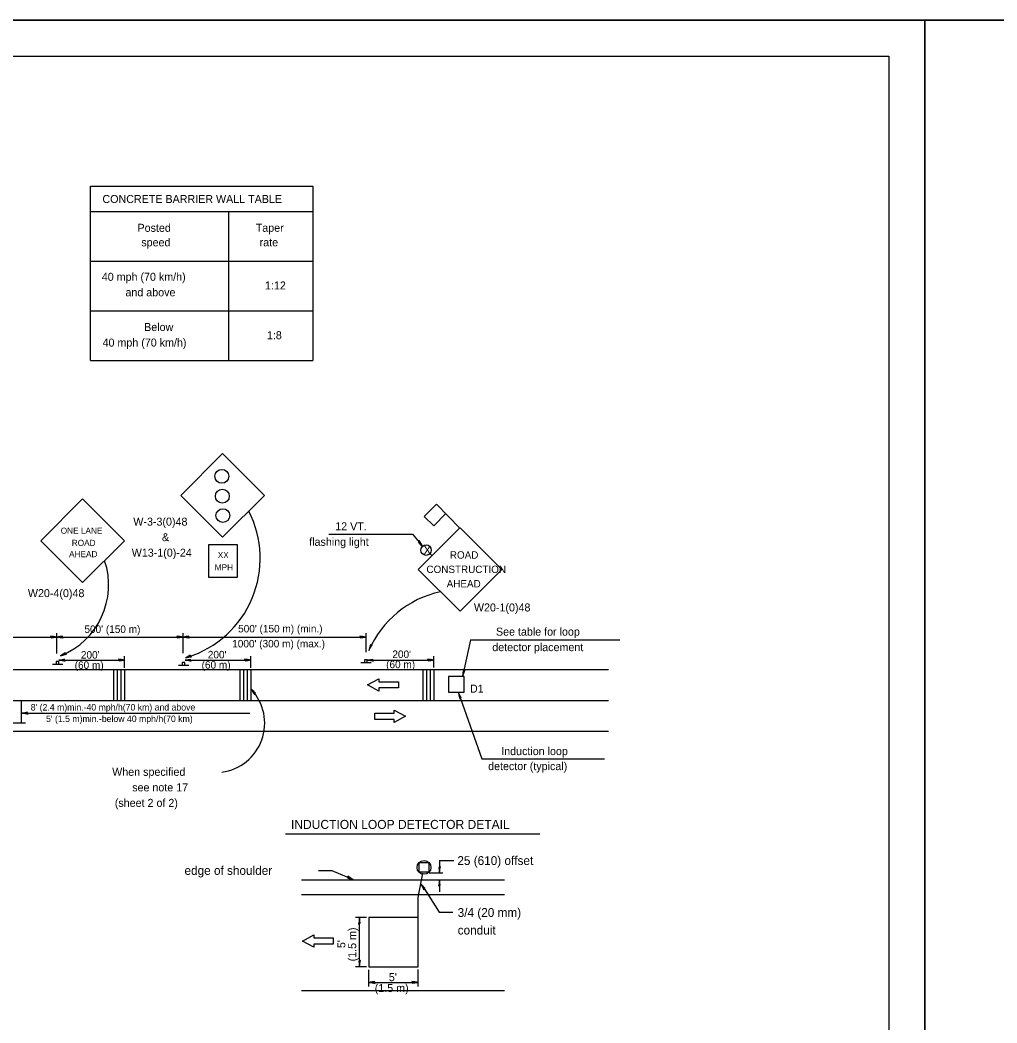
# Model space of a CAD drawing. Extents: x 52832 to 54215, y 64481 to 66497.
# Drawn here: x 53264.1 to 53535.1, y 66219.2 to 66497.3 of the extents above; entities that cross this region are included whole.
import ezdxf

# ---------------------------------------------------------------- set-up
doc = ezdxf.new("R2010")
doc.units = 0
for name, color, linetype in [('Alignment_EX_20 Baseline', 7, 'Continuous'), ('Design_EX_Roadway Dimensions', 7, 'Continuous'), ('Design_EX_Roadway Notes', 7, 'Continuous'), ('Design_PR_EOP', 7, 'Continuous'), ('Level 48', 7, 'Continuous'), ('Sheets_50 Reference Boundary', 7, 'Continuous'), ('Sheets_General Details', 7, 'Continuous'), ('Sheets_Printer Plotting Border', 7, 'Continuous'), ('Signals_PR_Above Ground', 7, 'Continuous'), ('Stage_Construction Traffic Control', 7, 'Continuous'), ('Topo_Advertising Sign', 7, 'Continuous')]:
    doc.layers.add(name, color=color, linetype=linetype)

msp = doc.modelspace()

# ---------------------------------------------------------------- linework, layer by layer
at = {"layer": 'Alignment_EX_20 Baseline'}
for p, q in [((53115.99, 66308.68), (53427.33, 66308.68)), ((53342.2, 66228.23), (53398.5, 66228.23))]:
    msp.add_line(p, q, dxfattribs=at)
at = {"layer": 'Design_EX_Roadway Dimensions'}
for p, q in [((53240.72, 66326.25), (53274.29, 66326.25)), ((53274.29, 66321.68), (53274.29, 66327.36)), ((53274.29, 66326.25), (53309.32, 66326.25)), ((53309.32, 66321.79), (53309.32, 66327.36)), ((53309.32, 66326.25), (53360.07, 66326.25)), ((53360.07, 66322.05), (53360.07, 66327.36)), ((53389.05, 66325.51), (53386.85, 66315.32)), ((53389.05, 66325.51), (53430.51, 66325.51)), ((53274.92, 66319.85), (53293.08, 66319.85)), ((53293.08, 66317.71), (53293.08, 66320.96)), ((53309.88, 66319.85), (53328.1, 66319.85)), ((53328.1, 66317.71), (53328.1, 66320.96)), ((53360.44, 66319.85), (53378.85, 66319.85)), ((53378.85, 66317.76), (53378.85, 66320.96)), ((53385.74, 66310.73), (53392.23, 66292.44)), ((53264.55, 66302.49), (53264.55, 66308.68)), ((53264.55, 66305.16), (53327.81, 66305.16)), ((53216.97, 66302.49), (53265.66, 66302.49)), ((53392.23, 66292.44), (53426.21, 66292.44)), ((53380.43, 66264.27), (53380.43, 66260.85)), ((53380.43, 66264.27), (53384.43, 66264.27)), ((53346.89, 66261.52), (53350.56, 66261.52)), ((53350.56, 66261.52), (53356.47, 66259)), ((53377.54, 66260.85), (53381.4, 66260.85)), ((53375.69, 66257.25), (53380.31, 66249.94)), ((53360.2, 66248.44), (53357.15, 66248.44)), ((53358.26, 66234.77), (53358.26, 66248.44)), ((53380.31, 66249.94), (53384.17, 66249.94)), ((53360.2, 66234.77), (53357.15, 66234.77)), ((53360.85, 66229.38), (53360.85, 66233.96)), ((53374.51, 66229.38), (53374.51, 66234.04)), ((53360.85, 66230.49), (53374.51, 66230.49))]:
    msp.add_line(p, q, dxfattribs=at)
for points in [[(53272.68, 66326.28), (53272.73, 66326.03), (53273.41, 66326.14), (53274.29, 66326.25), (53273.35, 66326.38), (53272.53, 66326.53), (53272.68, 66326.28), (53272.75, 66326.12), (53273.7, 66326.25), (53272.66, 66326.44), (53272.81, 66326.23), (53273.25, 66326.26), (53272.83, 66326.32)], [(53275.91, 66326.23), (53275.86, 66326.47), (53275.17, 66326.37), (53274.29, 66326.25), (53275.23, 66326.12), (53276.06, 66325.98), (53275.91, 66326.23), (53275.84, 66326.39), (53274.88, 66326.25), (53275.93, 66326.07), (53275.77, 66326.27), (53275.33, 66326.24), (53275.76, 66326.18)], [(53307.7, 66326.28), (53307.75, 66326.03), (53308.44, 66326.14), (53309.32, 66326.25), (53308.38, 66326.38), (53307.56, 66326.53), (53307.7, 66326.28), (53307.77, 66326.12), (53308.73, 66326.25), (53307.68, 66326.44), (53307.84, 66326.23), (53308.28, 66326.26), (53307.85, 66326.32)], [(53310.94, 66326.23), (53310.88, 66326.47), (53310.2, 66326.37), (53309.32, 66326.25), (53310.26, 66326.12), (53311.08, 66325.98), (53310.94, 66326.23), (53310.86, 66326.39), (53309.91, 66326.25), (53310.95, 66326.07), (53310.8, 66326.27), (53310.36, 66326.24), (53310.78, 66326.18)], [(53358.45, 66326.28), (53358.51, 66326.03), (53359.19, 66326.14), (53360.07, 66326.25), (53359.13, 66326.38), (53358.31, 66326.53), (53358.45, 66326.28), (53358.52, 66326.12), (53359.48, 66326.25), (53358.43, 66326.44), (53358.59, 66326.23), (53359.03, 66326.26), (53358.61, 66326.32)], [(53276.47, 66319.84), (53276.42, 66320.07), (53275.76, 66319.97), (53274.9, 66319.86), (53275.81, 66319.74), (53276.61, 66319.6), (53276.47, 66319.84), (53276.4, 66319.99), (53275.48, 66319.86), (53276.49, 66319.68), (53276.34, 66319.88), (53275.91, 66319.85), (53276.32, 66319.79)], [(53291.51, 66319.88), (53291.56, 66319.64), (53292.22, 66319.74), (53293.08, 66319.85), (53292.17, 66319.98), (53291.37, 66320.12), (53291.51, 66319.88), (53291.58, 66319.72), (53292.5, 66319.85), (53291.49, 66320.03), (53291.64, 66319.83), (53292.07, 66319.86), (53291.66, 66319.92)], [(53311.45, 66319.83), (53311.39, 66320.06), (53310.73, 66319.96), (53309.88, 66319.85), (53310.79, 66319.73), (53311.58, 66319.59), (53311.45, 66319.83), (53311.38, 66319.99), (53310.45, 66319.85), (53311.46, 66319.68), (53311.31, 66319.87), (53310.89, 66319.85), (53311.3, 66319.78)], [(53326.53, 66319.88), (53326.59, 66319.64), (53327.25, 66319.74), (53328.1, 66319.85), (53327.19, 66319.98), (53326.39, 66320.12), (53326.53, 66319.88), (53326.61, 66319.72), (53327.53, 66319.85), (53326.52, 66320.03), (53326.67, 66319.83), (53327.09, 66319.86), (53326.68, 66319.92)], [(53362.01, 66319.83), (53361.95, 66320.06), (53361.29, 66319.96), (53360.44, 66319.85), (53361.35, 66319.73), (53362.15, 66319.59), (53362.01, 66319.83), (53361.93, 66319.99), (53361.01, 66319.85), (53362.02, 66319.68), (53361.87, 66319.87), (53361.45, 66319.85), (53361.86, 66319.78)], [(53377.29, 66319.88), (53377.34, 66319.64), (53378, 66319.74), (53378.85, 66319.85), (53377.94, 66319.98), (53377.15, 66320.12), (53377.29, 66319.88), (53377.36, 66319.72), (53378.28, 66319.85), (53377.27, 66320.03), (53377.42, 66319.83), (53377.84, 66319.86), (53377.44, 66319.92)], [(53387.22, 66316.9), (53386.97, 66316.9), (53386.93, 66316.2), (53386.85, 66315.32), (53387.18, 66316.21), (53387.49, 66316.99), (53387.22, 66316.9), (53387.05, 66316.86), (53386.98, 66315.9), (53387.38, 66316.88), (53387.15, 66316.77), (53387.08, 66316.34), (53387.23, 66316.74)], [(53329.29, 66310.48), (53329.43, 66310.67), (53328.93, 66311.11), (53328.29, 66311.69), (53328.79, 66310.91), (53329.19, 66310.21), (53329.29, 66310.48), (53329.36, 66310.63), (53328.66, 66311.25), (53329.18, 66310.36), (53329.24, 66310.6), (53328.94, 66310.91), (53329.16, 66310.56)], [(53386.25, 66309.2), (53386.46, 66309.33), (53386.14, 66309.94), (53385.74, 66310.73), (53385.93, 66309.8), (53386.07, 66308.98), (53386.25, 66309.2), (53386.38, 66309.32), (53385.93, 66310.17), (53386.11, 66309.12), (53386.25, 66309.34), (53386.08, 66309.74), (53386.16, 66309.32)], [(53266.17, 66305.14), (53266.12, 66305.38), (53265.43, 66305.27), (53264.55, 66305.16), (53265.49, 66305.03), (53266.32, 66304.89), (53266.17, 66305.14), (53266.1, 66305.3), (53265.15, 66305.16), (53266.19, 66304.98), (53266.03, 66305.18), (53265.6, 66305.15), (53266.02, 66305.09)], [(53380.45, 66262.42), (53380.22, 66262.37), (53380.32, 66261.71), (53380.43, 66260.85), (53380.56, 66261.76), (53380.69, 66262.56), (53380.45, 66262.42), (53380.3, 66262.35), (53380.43, 66261.43), (53380.61, 66262.43), (53380.41, 66262.29), (53380.44, 66261.86), (53380.5, 66262.27)], [(53355.04, 66259.64), (53355, 66259.4), (53355.65, 66259.24), (53356.47, 66259), (53355.69, 66259.47), (53355.01, 66259.91), (53355.04, 66259.64), (53355.04, 66259.47), (53355.95, 66259.23), (53355.09, 66259.79), (53355.15, 66259.54), (53355.55, 66259.4), (53355.2, 66259.62)], [(53380.41, 66257.39), (53380.64, 66257.44), (53380.54, 66258.1), (53380.43, 66258.96), (53380.31, 66258.05), (53380.17, 66257.25), (53380.41, 66257.39), (53380.56, 66257.46), (53380.43, 66258.38), (53380.25, 66257.37), (53380.45, 66257.52), (53380.42, 66257.95), (53380.36, 66257.54)], [(53376.19, 66256.4), (53376.36, 66256.57), (53375.92, 66257.07), (53375.37, 66257.74), (53375.75, 66256.9), (53376.06, 66256.15), (53376.19, 66256.4), (53376.28, 66256.54), (53375.68, 66257.25), (53376.07, 66256.3), (53376.16, 66256.53), (53375.91, 66256.88), (53376.07, 66256.5)], [(53358.24, 66246.82), (53358.48, 66246.87), (53358.37, 66247.56), (53358.26, 66248.44), (53358.13, 66247.5), (53357.99, 66246.67), (53358.24, 66246.82), (53358.4, 66246.89), (53358.26, 66247.85), (53358.08, 66246.8), (53358.28, 66246.96), (53358.25, 66247.39), (53358.19, 66246.97)], [(53358.28, 66236.39), (53358.04, 66236.34), (53358.14, 66235.65), (53358.26, 66234.77), (53358.39, 66235.71), (53358.53, 66236.54), (53358.28, 66236.39), (53358.12, 66236.32), (53358.26, 66235.37), (53358.44, 66236.41), (53358.24, 66236.26), (53358.26, 66235.82), (53358.33, 66236.24)], [(53362.47, 66230.47), (53362.42, 66230.71), (53361.73, 66230.61), (53360.85, 66230.49), (53361.79, 66230.36), (53362.61, 66230.22), (53362.47, 66230.47), (53362.4, 66230.63), (53361.44, 66230.49), (53362.49, 66230.31), (53362.33, 66230.51), (53361.9, 66230.49), (53362.32, 66230.42)], [(53372.9, 66230.52), (53372.95, 66230.27), (53373.64, 66230.38), (53374.51, 66230.49), (53373.58, 66230.62), (53372.75, 66230.77), (53372.9, 66230.52), (53372.97, 66230.36), (53373.92, 66230.49), (53372.88, 66230.68), (53373.03, 66230.47), (53373.47, 66230.5), (53373.05, 66230.56)]]:
    msp.add_lwpolyline(points, dxfattribs=at)
msp.add_arc((53318.25, 66302.35), 13.71, 277.5266, 42.8976, dxfattribs=at)
at = {"layer": 'Design_EX_Roadway Notes'}
msp.add_line((53380.43, 66258.96), (53380.43, 66255.63), dxfattribs=at)
at = {"layer": 'Design_PR_EOP'}
for p, q in [((52931.04, 66317.21), (53427.33, 66317.21)), ((52931.04, 66300.14), (53427.33, 66300.14)), ((53342.2, 66258.96), (53398.5, 66258.96)), ((53342.2, 66254.86), (53398.5, 66254.86))]:
    msp.add_line(p, q, dxfattribs=at)
at = {"layer": 'Level 48'}
for points in [[(52835.06, 66497.33), (53515.06, 66497.33), (53515.06, 66057.33), (52835.06, 66057.33)], [(53515.06, 66497.33), (54195.06, 66497.33), (54195.06, 66057.33), (53515.06, 66057.33)]]:
    msp.add_lwpolyline(points, close=True, dxfattribs=at)
at = {"layer": 'Sheets_50 Reference Boundary'}
msp.add_lwpolyline([(52875.06, 66487.33), (53505.06, 66487.33), (53505.06, 66087.33), (52875.06, 66087.33)], close=True, dxfattribs=at)
at = {"layer": 'Sheets_General Details'}
for p, q in [((53515.06, 66497.33), (52835.06, 66497.33)), ((53515.06, 66057.33), (53515.06, 66497.33)), ((53515.06, 66497.33), (53515.06, 66057.33)), ((54195.06, 66497.33), (53515.06, 66497.33)), ((53283.63, 66402.91), (53283.63, 66451.28)), ((53283.63, 66451.28), (53345.27, 66451.28)), ((53345.27, 66451.28), (53345.27, 66402.91)), ((53283.63, 66444.27), (53345.27, 66444.27)), ((53321.97, 66402.91), (53321.97, 66444.27)), ((53283.63, 66430.48), (53345.27, 66430.48)), ((53283.63, 66416.7), (53345.27, 66416.7)), ((53283.63, 66402.91), (53345.27, 66402.91)), ((53337.77, 66271.66), (53408.31, 66271.66))]:
    msp.add_line(p, q, dxfattribs=at)
msp.add_lwpolyline([(52875.06, 66487.33), (53505.06, 66487.33), (53505.06, 66067.33), (52875.06, 66067.33)], close=True, dxfattribs=at)
at = {"layer": 'Sheets_Printer Plotting Border'}
for points in [[(52835.06, 66057.33), (53515.06, 66057.33), (53515.06, 66497.33), (52835.06, 66497.33)], [(53515.06, 66057.33), (54195.06, 66057.33), (54195.06, 66497.33), (53515.06, 66497.33)]]:
    msp.add_lwpolyline(points, close=True, dxfattribs=at)
at = {"layer": 'Signals_PR_Above Ground'}
msp.add_lwpolyline([(53374.8, 66263.72), (53377.5, 66263.72), (53377.5, 66261.01), (53374.8, 66261.01)], close=True, dxfattribs=at)
msp.add_circle((53376.15, 66262.37), 1.91, dxfattribs=at)
at = {"layer": 'Stage_Construction Traffic Control'}
for p, q in [((53349.75, 66354.77), (53373, 66354.77)), ((53373, 66354.77), (53375.75, 66351.44)), ((53377.84, 66349.34), (53378.35, 66348.83)), ((53290, 66317.21), (53290, 66308.68)), ((53291.03, 66317.21), (53291.03, 66308.68)), ((53292.05, 66317.21), (53292.05, 66308.68)), ((53293.08, 66317.21), (53293.08, 66308.68)), ((53325.03, 66317.21), (53325.03, 66308.68)), ((53326.05, 66317.21), (53326.05, 66308.68)), ((53327.08, 66317.21), (53327.08, 66308.68)), ((53328.1, 66317.21), (53328.1, 66308.68)), ((53375.78, 66317.21), (53375.78, 66308.68)), ((53376.81, 66317.21), (53376.81, 66308.68)), ((53377.83, 66317.21), (53377.83, 66308.68)), ((53378.85, 66317.21), (53378.85, 66308.68)), ((53374.51, 66253.99), (53375.85, 66260.79)), ((53374.51, 66248.44), (53374.51, 66253.99))]:
    msp.add_line(p, q, dxfattribs=at)
for points in [[(53308.69, 66365.53), (53320.28, 66377.13), (53331.87, 66365.53), (53320.28, 66353.94)], [(53269.86, 66352.95), (53281.46, 66364.54), (53293.05, 66352.95), (53281.46, 66341.36)], [(53324.36, 66351.93), (53324.36, 66342.8), (53316.46, 66342.8), (53316.46, 66351.93)], [(53369.05, 66312.12), (53363.65, 66312.12), (53363.65, 66311.27), (53360.52, 66312.98), (53363.65, 66314.68), (53363.65, 66313.83), (53369.05, 66313.83)], [(53382.91, 66310.92), (53387.28, 66310.92), (53387.28, 66315.29), (53382.91, 66315.29)], [(53362.47, 66305.13), (53367.87, 66305.13), (53367.87, 66305.98), (53371, 66304.28), (53367.87, 66302.57), (53367.87, 66303.42), (53362.47, 66303.42)], [(53360.85, 66248.44), (53360.85, 66234.77), (53374.51, 66234.77), (53374.51, 66248.44)], [(53350.95, 66241.1), (53345.55, 66241.1), (53345.55, 66240.24), (53342.42, 66241.95), (53345.55, 66243.66), (53345.55, 66242.81), (53350.95, 66242.81)]]:
    msp.add_lwpolyline(points, close=True, dxfattribs=at)
for points in [[(53382.25, 66360.46), (53378.89, 66357.06), (53376.23, 66359.71), (53379.61, 66363.09), (53386.08, 66356.47)], [(53386.01, 66356.46), (53374.51, 66345), (53386.14, 66333.44), (53397.7, 66345), (53386.15, 66356.54)], [(53374.74, 66352.7), (53374.59, 66352.5), (53375.11, 66352.04), (53375.75, 66351.44), (53375.26, 66352.24), (53374.84, 66352.97), (53374.74, 66352.7), (53374.66, 66352.54), (53375.38, 66351.89), (53374.86, 66352.82), (53374.79, 66352.57), (53375.1, 66352.24), (53374.88, 66352.61)], [(53361.52, 66324.02), (53361.28, 66324.07), (53361.1, 66323.4), (53360.85, 66322.55), (53361.35, 66323.36), (53361.81, 66324.05), (53361.52, 66324.02), (53361.35, 66324.02), (53361.09, 66323.09), (53361.68, 66323.97), (53361.43, 66323.91), (53361.28, 66323.5), (53361.5, 66323.86)], [(53276.79, 66321.7), (53276.65, 66321.89), (53276.09, 66321.52), (53275.36, 66321.07), (53276.24, 66321.33), (53277.02, 66321.54), (53276.79, 66321.7), (53276.67, 66321.81), (53275.88, 66321.3), (53276.88, 66321.56), (53276.65, 66321.68), (53276.28, 66321.48), (53276.68, 66321.59)], [(53311.46, 66320.98), (53311.33, 66321.18), (53310.74, 66320.86), (53309.98, 66320.46), (53310.88, 66320.66), (53311.67, 66320.8), (53311.46, 66320.98), (53311.34, 66321.1), (53310.52, 66320.66), (53311.53, 66320.84), (53311.32, 66320.98), (53310.93, 66320.8), (53311.33, 66320.88)]]:
    msp.add_lwpolyline(points, dxfattribs=at)
for centre, radius in [((53320.09, 66370.81), 1.92), ((53320.21, 66365.32), 1.92), ((53320.37, 66359.92), 1.92), ((53376.73, 66350.34), 1.45)]:
    msp.add_circle(centre, radius, dxfattribs=at)
for centre, radius, start, end in [((53302.04, 66348.07), 28.68, 287.4055, 27.1245), ((53267.58, 66340.68), 21.1, 291.6461, 18.6298), ((53386.66, 66311.26), 28.17, 102.1871, 156.3696)]:
    msp.add_arc(centre, radius, start, end, dxfattribs=at)
at = {"layer": 'Topo_Advertising Sign'}
for p, q in [((53273.11, 66318.73), (53275.95, 66318.73)), ((53308.06, 66318.48), (53310.91, 66318.48)), ((53358.65, 66319.22), (53361.49, 66319.22))]:
    msp.add_line(p, q, dxfattribs=at)
for points in [[(53359.66, 66319.93), (53359.66, 66319.22), (53360.37, 66319.22), (53360.37, 66319.93)], [(53274.12, 66319.44), (53274.12, 66318.73), (53274.84, 66318.73), (53274.84, 66319.44)], [(53309.08, 66319.2), (53309.08, 66318.48), (53309.79, 66318.48), (53309.79, 66319.2)]]:
    msp.add_lwpolyline(points, close=True, dxfattribs=at)

# ---------------------------------------------------------------- texts
at = {"layer": 'Design_EX_Roadway Dimensions'}
for s, height, p in [("500' (150 m)", 2.081, (53281.96, 66327.38)), ("500' (150 m) (min.)", 2.081, (53324.59, 66327.53)), ('See table for loop', 2.2197, (53396.11, 66326.63)), ("1000' (300 m) (max.)", 2.081, (53322.95, 66323.37)), ('detector placement', 2.2197, (53395.09, 66322.33)), ("200'", 2.081, (53280.98, 66320.26)), ("200'", 2.081, (53316.18, 66320.33)), ("200'", 2.081, (53367.37, 66320.43)), ('(60 m)', 2.081, (53279.26, 66317.42)), ('(60 m)', 2.081, (53314.46, 66317.49)), ('(60 m)', 2.081, (53365.65, 66317.6)), ("8' (2.4 m)min.-40 mph/h(70 km) and above", 1.8035, (53267.07, 66305.87)), ("5' (1.5 m)min.-below 40 mph/h(70 km)", 1.8035, (53271.32, 66302.68)), ('Induction loop', 2.2197, (53397.57, 66293.5)), ('When specified', 2.2197, (53289.66, 66287.76)), ('detector (typical)', 2.2197, (53393.94, 66289.34)), ('see note 17', 2.2197, (53295.21, 66283.45)), ('(sheet 2 of 2)', 2.2197, (53290.39, 66279.15)), ('25 (610) offset', 2.4416, (53385.4, 66263.04)), ('edge of shoulder', 2.4416, (53309.72, 66260.3)), ('3/4 (20 mm)', 2.4416, (53385.49, 66248.64)), ('conduit', 2.442, (53385.49, 66243.75)), (" 5'", 2.22, (53365.57, 66230.82)), ('(1.5 m)', 2.22, (53362.49, 66227.8))]:
    msp.add_text(s, height=height, dxfattribs=at).set_placement(p)
for s, p in [('(1.5 m)', (53357.35, 66236.31)), ("  5'", (53354.33, 66238.34))]:
    msp.add_text(s, height=2.22, rotation=90, dxfattribs=at).set_placement(p)
at = {"layer": 'Sheets_General Details'}
for s, height, p in [('CONCRETE BARRIER WALL TABLE', 2.2197, (53286.96, 66446.6)), ('Posted', 2.22, (53296.69, 66438.61)), ('Taper', 2.22, (53329.48, 66438.62)), ('speed', 2.22, (53297.74, 66434.59)), ('rate', 2.22, (53330.57, 66434.6)), ('40 mph (70 km/h)', 2.2197, (53286.78, 66425.03)), ('and above', 2.22, (53293.34, 66420.73)), ('1:12', 2.22, (53332.05, 66422.63)), ('Below', 2.22, (53298.53, 66411.1)), ('40 mph (70 km/h)', 2.2197, (53287, 66406.79)), ('1:8', 2.22, (53332.58, 66408.83)), ('INDUCTION LOOP DETECTOR DETAIL', 2.4971, (53339.25, 66273.04))]:
    msp.add_text(s, height=height, dxfattribs=at).set_placement(p)
at = {"layer": 'Stage_Construction Traffic Control'}
for s, height, p in [('W-3-3(0)48', 2.22, (53295.52, 66357.13)), ('ONE LANE', 1.708, (53275.39, 66354.89)), ('12 VT.', 2.22, (53351.53, 66355.84)), ('ROAD', 1.708, (53278.45, 66351.5)), ('&', 2.22, (53303.47, 66352.83)), ('flashing light', 2.2197, (53344.31, 66351.54)), ('W13-1(0)-24', 2.2197, (53295.08, 66348.53)), ('X', 2.49, (53375.96, 66349.1)), ('AHEAD', 1.708, (53277.7, 66348.39)), ('XX', 1.707, (53318.94, 66348.13)), ('ROAD', 2.049, (53383.32, 66347.98)), ('MPH', 1.707, (53318.1, 66344.71)), ('CONSTRUCTION', 2.0491, (53376.83, 66344)), ('W20-4(0)48', 2.22, (53266.28, 66337.31)), ('AHEAD', 2.049, (53382.44, 66340)), ('W20-1(0)48', 2.22, (53389.99, 66333.34)), ('D1', 2.22, (53388.9, 66310.82))]:
    msp.add_text(s, height=height, dxfattribs=at).set_placement(p)

doc.saveas('drawing.dxf')
